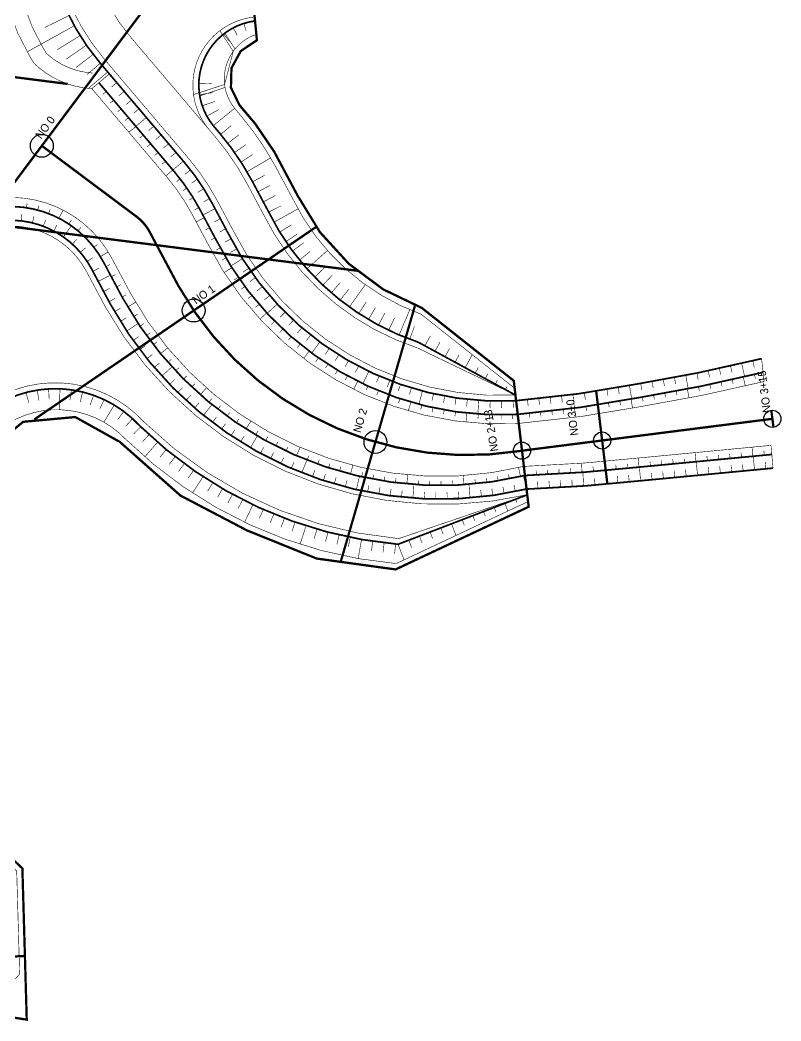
# Model space of a CAD drawing. Header units: millimetres. Extents: x -254 to 217267, y -7 to 401794.
# Drawn here: x 217108.9 to 217175.4, y 401309.7 to 401397.3 of the extents above; entities that cross this region are included whole.
import ezdxf
from ezdxf.enums import TextEntityAlignment as Align

# ---------------------------------------------------------------- set-up
doc = ezdxf.new("R2010")
doc.units = ezdxf.units.MM
for name, color, linetype in [('#측점', 1, 'Continuous'), ('#측점라인', 1, 'Continuous'), ('0-DEGN-제방상단', 1, 'Continuous'), ('0-DEGN-제방하단', 6, 'Continuous'), ('CE-SLOP-FILL', 11, 'Continuous')]:
    doc.layers.add(name, color=color, linetype=linetype)
doc.layers.add('0-DEGN-포장선', color=254, linetype='Continuous', true_color=0xccc5e2)
doc.styles.get("Standard").update_dxf_attribs({"font": ''})
doc.styles.get('Standard').set_extended_font_data('Dotum')

msp = doc.modelspace()

# ---------------------------------------------------------------- linework, layer by layer
at = {"layer": '#측점라인', "color": 2, "linetype": 'Continuous', "lineweight": 30, "const_width": 0.2, "flags": 128}
for points in [[(217128.886, 401402.929), (217129.608, 401395.51), (217128.198, 401394.56), (217127.383, 401393.071), (217127.338, 401391.373), (217128.075, 401389.842), (217129.444, 401388.227), (217131.129, 401385.745), (217133.162, 401381.925), (217135.114, 401378.726), (217137.639, 401375.958), (217140.644, 401373.721), (217144.021, 401372.097), (217152.058, 401365.729), (217152.194, 401364.578), (217153.159, 401356.416), (217153.159, 401356.416), (217153.232, 401355.756), (217153.263, 401355.533), (217153.361, 401354.706), (217141.727, 401349.229), (217134.835, 401350.179), (217128.739, 401352.641), (217122.923, 401355.69), (217117.631, 401360.377), (217113.735, 401362.554), (217109.177, 401362.138), (217105.65, 401359.22)], [(217105.1, 401378.642), (217122.859, 401402.383)], [(217080.431, 401395.852), (217113.063, 401391.686)], [(217138.475, 401375.336), (217074.6, 401383.491)], [(217110.154, 401362.346), (217134.821, 401379.206)], [(217136.931, 401349.89), (217143.446, 401372.374)], [(217153.232, 401355.756), (217152.201, 401364.479)], [(217160.239, 401356.714), (217159.258, 401364.848)], [(217174.756, 401361.656), (217174.567, 401363.144)], [(217105.646, 401326.355), (217109.11, 401323.085), (217109.491, 401309.857), (217106.284, 401310.363)], [(217077.72, 401313.661), (217109.331, 401315.43)]]:
    msp.add_lwpolyline(points, dxfattribs=at)
msp.add_lwpolyline([(217174.662, 401362.4), (217152.776, 401359.613), (217152.616, 401359.587, -0.314237), (217122.734, 401374.049), (217121.771, 401375.856), (217120.229, 401378.754, 0.110281), (217119.094, 401380.077), (217110.809, 401386.274)], format="xyb", dxfattribs=at)
at = {"layer": '#측점라인', "color": 2, "linetype": 'Continuous', "lineweight": 30, "const_width": 0.05}
msp.add_lwpolyline([(217152.894, 401358.872), (217152.658, 401360.353)], dxfattribs=at)
at = {"layer": '#측점라인', "color": 2, "linetype": 'Continuous', "lineweight": 30}
for centre, radius in [((217110.809, 401386.274), 1), ((217124.086, 401371.869), 1), ((217174.662, 401362.4), 0.75), ((217139.968, 401360.371), 1), ((217159.782, 401360.505), 0.75), ((217152.776, 401359.613), 0.75)]:
    msp.add_circle(centre, radius, dxfattribs=at)
at = {"layer": '0-DEGN-제방상단', "color": 3, "linetype": 'Continuous', "const_width": 0.15}
for points in [[(217116.711, 401392.564), (217115.879, 401393.546, -0.210591), (217111.295, 401409.012), (217111.41, 401409.915, 0.061603), (217111.521, 401438.145), (217107.665, 401470.366, 0.370717), (217040.375, 401532.012), (216993.169, 401533.506, -0.301969), (216970.616, 401549.543), (216968.176, 401555.908, 0.092973), (216944.606, 401594.221), (216891.482, 401652.76, -0.071883), (216869.408, 401685.486), (216864.705, 401694.835, 0.296181), (216859.584, 401697.845), (216857.331, 401697.603)], [(217152.201, 401364.479), (217143.717, 401369.095, -0.200688), (217130.598, 401380.556), (217129.214, 401383.156, 0.053561), (217126.335, 401387.399), (217125.812, 401388.015, -0.588874), (217129.437, 401397.193)], [(217116.711, 401392.564), (217123.284, 401384.812, -0.053561), (217125.683, 401381.276), (217127.068, 401378.676, 0.29907), (217152.26, 401363.983)]]:
    msp.add_lwpolyline(points, format="xyb", dxfattribs=at)
at = {"layer": '0-DEGN-제방상단', "color": 3, "linetype": 'Continuous', "const_width": 0.05}
for points in [[(217126.807, 401396.129), (217127.695, 401394.741)], [(217115.186, 401391.27), (217116.711, 401392.564)], [(217126.821, 401391.383), (217124.612, 401390.629)]]:
    msp.add_lwpolyline(points, dxfattribs=at)
at = {"layer": '0-DEGN-제방상단', "color": 3, "ltscale": 0.3, "const_width": 0.15}
msp.add_lwpolyline([(217115.796, 401391.788), (217122.369, 401384.036, -0.053561), (217124.624, 401380.712), (217126.008, 401378.112, 0.29953), (217152.401, 401362.791, 0.30912)], format="xyb", dxfattribs=at)
at = {"layer": '0-DEGN-제방상단', "color": 3, "ltscale": 0.1, "const_width": 0.15}
for points in [[(217107.472, 401380.943, -0.295344), (217116.211, 401376.087), (217117.876, 401372.96, 0.33744), (217153.032, 401357.445, 0.32561)], [(217153.294, 401356.281, -0.337623), (217116.811, 401372.407), (217115.151, 401375.523, 0.647137), (217100.588, 401374.544), (217100.467, 401374.216, 0.050522), (217100.416, 401374.021), (217097.917, 401357.819, 0.045495), (217097.906, 401357.638), (217099.249, 401311.067)], [(217153.232, 401355.756), (217141.947, 401351.427, -0.17362), (217119.343, 401361.81, 0.693773), (217101.991, 401354.748), (217102.841, 401325.279)]]:
    msp.add_lwpolyline(points, format="xyb", dxfattribs=at)
at = {"layer": '0-DEGN-제방상단', "color": 3, "ltscale": 0.1}
for points, const_width in [([(217152.26, 401363.984), (217157.726, 401364.593), (217162.834, 401365.443), (217168.195, 401366.428), (217173.717, 401367.661)], 0.15), ([(217173.718, 401367.662), (217173.937, 401365.661)], 0.05), ([(217152.401, 401362.791), (217157.891, 401363.404), (217163.041, 401364.261), (217168.434, 401365.252), (217173.85, 401366.462)], 0.15), ([(217174.542, 401360.079), (217174.717, 401358.087)], 0.05), ([(217153.032, 401357.445), (217158.262, 401357.735), (217163.8, 401358.25), (217174.617, 401359.283)], 0.15), ([(217153.173, 401356.252), (217158.351, 401356.538), (217163.913, 401357.055), (217174.717, 401358.087)], 0.15)]:
    msp.add_lwpolyline(points, dxfattribs=dict(at, const_width=const_width))
at = {"layer": '0-DEGN-제방하단', "linetype": 'Continuous', "lineweight": 30, "const_width": 0.05}
for points in [[(217101.581, 401475.685), (217105.828, 401455.166), (217108.311, 401434.973), (217108.683, 401429.375), (217108.704, 401423.835), (217108.695, 401418.299), (217108.387, 401412.739), (217107.9, 401407.503), (217107.955, 401403.876), (217108.773, 401399.841), (217109.957, 401396.695), (217110.894, 401394.878), (217111.193, 401394.374, 0.175849), (217115.261, 401392.638, 0.175849)], [(217152.131, 401365.074), (217143.963, 401371.546, -0.19462), (217132.717, 401381.683), (217131.244, 401384.45, 0.05165), (217128.166, 401388.951), (217127.687, 401389.515, -0.524594), (217129.551, 401396.019), (217129.437, 401397.193)], [(217152.494, 401361.997, -0.299813), (217125.302, 401377.736), (217123.918, 401380.336, 0.053561), (217121.758, 401383.518), (217115.186, 401391.27)], [(217152.938, 401358.24), (217152.938, 401358.24, -0.338302), (217118.573, 401373.354), (217116.917, 401376.463, 0.295344), (217107.419, 401381.742)], [(217153.302, 401355.16), (217141.778, 401349.74, -0.174155), (217118.091, 401360.658, 0.682009), (217103.885, 401354.803), (217103.92, 401353.525), (217104.776, 401334.481), (217105.013, 401326.254), (217108.612, 401322.857), (217108.873, 401313.831), (217105.644, 401310.41), (217103.405, 401310.87), (217102.997, 401311.175)]]:
    msp.add_lwpolyline(points, format="xyb", dxfattribs=at)
at = {"layer": '0-DEGN-제방하단', "linetype": 'Continuous', "lineweight": 30, "ltscale": 3, "const_width": 0.05}
msp.add_lwpolyline([(217100.249, 401475.361), (217104.475, 401454.943), (217106.947, 401434.844), (217107.313, 401429.327), (217107.334, 401423.834), (217107.325, 401418.338), (217107.02, 401412.84), (217106.529, 401407.556), (217106.587, 401403.728), (217107.452, 401399.461), (217108.703, 401396.138), (217109.695, 401394.214), (217110.11, 401393.514, 0.18257), (217115.186, 401391.27), (217115.186, 401391.27)], format="xyb", dxfattribs=at)
at = {"layer": '0-DEGN-제방하단', "linetype": 'Continuous', "lineweight": 30, "const_width": 0.05}
for points in [[(217152.494, 401361.997), (217158.001, 401362.611), (217163.179, 401363.473), (217168.594, 401364.468), (217173.937, 401365.661)], [(217152.938, 401358.24), (217158.203, 401358.533), (217163.725, 401359.046), (217174.542, 401360.079)]]:
    msp.add_lwpolyline(points, dxfattribs=at)
at = {"layer": '0-DEGN-포장선', "const_width": 0.05, "flags": 128}
for points in [[(217152.201, 401364.479, -0.298866), (217127.509, 401378.911), (217126.124, 401381.511, 0.053561), (217123.665, 401385.135), (217116.26, 401393.869, -0.210591), (217111.791, 401408.949), (217111.906, 401409.852, 0.061603), (217112.017, 401438.205), (217108.161, 401470.425, 0.370717), (217040.391, 401532.512), (216993.185, 401534.005, -0.301969), (216971.083, 401549.722), (216968.643, 401556.087, 0.092973), (216944.976, 401594.557), (216891.853, 401653.096, -0.071891), (216869.856, 401685.707), (216863.251, 401698.836)], [(217152.201, 401364.479), (217143.666, 401368.587, -0.201789), (217130.157, 401380.321), (217128.773, 401382.921, 0.053561), (217125.954, 401387.075), (217118.548, 401395.809, -0.210591), (217114.767, 401408.569), (217114.882, 401409.472, 0.061603), (217114.996, 401438.561), (217111.14, 401470.781, 0.370717), (217040.485, 401535.51), (216993.279, 401537.004, -0.301969), (216973.884, 401550.796), (216971.444, 401557.161, 0.092973), (216947.198, 401596.573), (216894.074, 401655.112, -0.071936), (216872.547, 401687.034), (216866.413, 401699.227)], [(217125.43, 401387.692, -0.603965), (217129.404, 401397.542)]]:
    msp.add_lwpolyline(points, format="xyb", dxfattribs=at)
msp.add_lwpolyline([(217126.37, 401396.344), (217127.539, 401394.54), (217126.783, 401391.637), (217124.063, 401390.756)], dxfattribs=at)
at = {"layer": '0-DEGN-포장선', "linetype": 'Continuous', "const_width": 0.05}
for points in [[(217099.749, 401311.082), (217098.404, 401357.698), (217100.918, 401373.994), (217101.057, 401374.37, -0.647137), (217114.71, 401375.288), (217116.367, 401372.176, 0.332824), (217153.232, 401355.756, 0.332824)], [(217153.232, 401355.756), (217141.997, 401351.922, -0.173462), (217119.711, 401362.149, 0.695518), (217101.491, 401354.736), (217102.747, 401311.168)]]:
    msp.add_lwpolyline(points, format="xyb", dxfattribs=at)
msp.add_lwpolyline([(217152.23, 401364.231), (217152.201, 401364.479)], dxfattribs=at)
at = {"layer": 'CE-SLOP-FILL', "linetype": 'Continuous', "const_width": 0.05}
for points in [[(217113.183, 401397.661), (217111.082, 401396.629)], [(217113.646, 401396.775), (217109.547, 401394.5)], [(217128.462, 401396.976), (217128.663, 401396.345)], [(217129.437, 401397.193), (217129.438, 401397.19)], [(217129.437, 401397.193), (217129.438, 401397.188)], [(217114.153, 401395.913), (217112.168, 401394.678)], [(217126.702, 401396.049), (217127.205, 401395.403)], [(217127.541, 401396.59), (217127.886, 401395.935)], [(217114.702, 401395.078), (217112.941, 401393.855)], [(217115.293, 401394.271), (217113.808, 401393.127)], [(217115.922, 401393.494), (217114.76, 401392.509)], [(217116.569, 401392.731), (217114.874, 401391.294)], [(217116.711, 401392.564), (217115.796, 401391.788)], [(217115.796, 401391.788), (217115.186, 401391.27)], [(217115.796, 401391.788), (217115.186, 401391.27)], [(217117.358, 401391.801), (217116.9, 401391.413)], [(217124.53, 401391.743), (217125.653, 401391.714)], [(217116.443, 401391.025), (217116.138, 401390.766)], [(217118.005, 401391.038), (217117.547, 401390.65)], [(217124.593, 401390.746), (217125.738, 401390.921)], [(217117.089, 401390.262), (217116.784, 401390.004)], [(217118.651, 401390.276), (217118.194, 401389.888)], [(217124.83, 401389.776), (217125.95, 401390.158)], [(217117.736, 401389.5), (217117.431, 401389.241)], [(217119.298, 401389.513), (217118.84, 401389.125)], [(217125.235, 401388.863), (217126.283, 401389.444)], [(217125.795, 401388.036), (217127.657, 401389.552)], [(217118.383, 401388.737), (217118.078, 401388.478)], [(217119.029, 401387.974), (217118.419, 401387.457)], [(217119.945, 401388.75), (217119.029, 401387.974)], [(217120.591, 401387.987), (217120.134, 401387.599)], [(217126.441, 401387.273), (217127.362, 401388.042)], [(217119.676, 401387.211), (217119.371, 401386.953)], [(217121.238, 401387.225), (217120.781, 401386.837)], [(217127.066, 401386.492), (217128.018, 401387.223)], [(217120.323, 401386.449), (217120.018, 401386.19)], [(217121.885, 401386.462), (217121.427, 401386.074)], [(217127.659, 401385.687), (217128.64, 401386.377)], [(217120.97, 401385.686), (217120.664, 401385.427)], [(217122.532, 401385.699), (217122.074, 401385.311)], [(217128.217, 401384.857), (217129.226, 401385.506)], [(217121.616, 401384.923), (217121.311, 401384.664)], [(217123.178, 401384.936), (217122.263, 401384.16)], [(217128.74, 401384.005), (217130.811, 401385.218)], [(217122.263, 401384.16), (217121.653, 401383.643)], [(217123.811, 401384.163), (217123.338, 401383.794)], [(217129.227, 401383.132), (217130.286, 401383.695)], [(217122.895, 401383.386), (217122.579, 401383.141)], [(217124.406, 401383.358), (217123.914, 401383.014)], [(217129.697, 401382.249), (217130.756, 401382.813)], [(217123.486, 401382.579), (217123.157, 401382.351)], [(217124.959, 401382.526), (217124.451, 401382.206)], [(217130.167, 401381.366), (217131.226, 401381.93)], [(217109.467, 401380.86), (217109.527, 401381.256)], [(217110.445, 401380.657), (217110.548, 401381.044)], [(217124.033, 401381.742), (217123.693, 401381.532)], [(217125.47, 401381.666), (217124.947, 401381.372)], [(217130.635, 401380.482), (217131.709, 401381.015)], [(217109.001, 401379.712), (217109.069, 401380.308)], [(217109.985, 401379.536), (217110.127, 401380.119)], [(217111.396, 401380.349), (217111.54, 401380.723)], [(217112.308, 401379.94), (217112.675, 401380.651)], [(217124.535, 401380.877), (217124.184, 401380.686)], [(217125.944, 401380.786), (217124.885, 401380.222)], [(217131.098, 401379.596), (217133.198, 401380.756)], [(217110.939, 401379.239), (217111.153, 401379.8)], [(217111.849, 401378.826), (217112.131, 401379.355)], [(217112.7, 401378.302), (217113.391, 401379.283)], [(217113.17, 401379.434), (217113.391, 401379.768)], [(217113.972, 401378.837), (217114.228, 401379.145)], [(217125.006, 401379.995), (217124.3, 401379.619)], [(217126.414, 401379.903), (217125.885, 401379.621)], [(217131.601, 401378.732), (217132.624, 401379.358)], [(217114.705, 401378.158), (217114.993, 401378.436)], [(217125.476, 401379.112), (217125.123, 401378.924)], [(217126.884, 401379.02), (217126.355, 401378.738)], [(217132.142, 401377.891), (217133.136, 401378.561)], [(217113.479, 401377.676), (217113.883, 401378.12)], [(217115.359, 401377.402), (217115.676, 401377.647)], [(217125.946, 401378.23), (217125.593, 401378.042)], [(217127.345, 401378.133), (217126.815, 401377.854)], [(217132.719, 401377.074), (217133.682, 401377.788)], [(217114.174, 401376.958), (217114.63, 401377.348)], [(217115.928, 401376.58), (217116.61, 401376.999)], [(217126.407, 401377.343), (217126.055, 401377.153)], [(217127.828, 401377.257), (217127.308, 401376.958)], [(217133.332, 401376.284), (217134.263, 401377.04)], [(217133.979, 401375.522), (217135.772, 401377.114)], [(217114.774, 401376.159), (217115.275, 401376.489)], [(217116.413, 401375.706), (217116.767, 401375.894)], [(217126.897, 401376.471), (217126.552, 401376.269)], [(217128.343, 401376.4), (217127.326, 401375.763)], [(217115.274, 401375.293), (217115.803, 401375.575)], [(217115.744, 401374.411), (217116.803, 401374.975)], [(217116.883, 401374.823), (217117.237, 401375.012)], [(217127.418, 401375.617), (217126.743, 401375.189)], [(217127.97, 401374.783), (217127.64, 401374.557)], [(217128.89, 401375.563), (217128.394, 401375.225)], [(217134.659, 401374.789), (217135.519, 401375.624)], [(217135.371, 401374.087), (217136.194, 401374.959)], [(217117.353, 401373.941), (217117.707, 401374.129)], [(217128.551, 401373.97), (217128.229, 401373.731)], [(217129.468, 401374.747), (217128.985, 401374.391)], [(217130.076, 401373.953), (217129.607, 401373.58)], [(217136.114, 401373.417), (217136.897, 401374.325)], [(217137.684, 401372.18), (217139.083, 401374.126)], [(217116.214, 401373.528), (217116.743, 401373.81)], [(217117.823, 401373.058), (217118.177, 401373.246)], [(217129.161, 401373.177), (217128.848, 401372.928)], [(217130.714, 401373.183), (217130.259, 401372.792)], [(217136.885, 401372.781), (217137.627, 401373.723)], [(217116.683, 401372.645), (217117.213, 401372.927)], [(217118.316, 401372.188), (217119.006, 401372.594)], [(217129.799, 401372.407), (217129.496, 401372.147)], [(217131.38, 401372.438), (217130.501, 401371.622)], [(217138.508, 401371.614), (217139.164, 401372.617)], [(217117.17, 401371.771), (217117.688, 401372.072)], [(217118.837, 401371.334), (217119.175, 401371.548)], [(217130.464, 401371.661), (217129.877, 401371.118)], [(217132.074, 401371.718), (217131.65, 401371.293)], [(217139.357, 401371.086), (217139.968, 401372.117)], [(217140.229, 401370.595), (217140.793, 401371.653)], [(217142.033, 401369.733), (217142.969, 401371.938)], [(217117.684, 401370.914), (217118.194, 401371.231)], [(217118.225, 401370.073), (217119.224, 401370.737)], [(217119.385, 401370.498), (217119.716, 401370.722)], [(217131.156, 401370.939), (217130.873, 401370.657)], [(217132.794, 401371.024), (217132.387, 401370.584)], [(217141.121, 401370.144), (217141.638, 401371.225)], [(217142.961, 401369.363), (217143.38, 401370.485)], [(217118.791, 401369.249), (217119.28, 401369.595)], [(217119.958, 401369.679), (217120.283, 401369.914)], [(217131.874, 401370.243), (217131.601, 401369.951)], [(217132.616, 401369.572), (217132.353, 401369.271)], [(217133.54, 401370.358), (217133.15, 401369.904)], [(217134.311, 401369.721), (217133.938, 401369.252)], [(217144.296, 401368.781), (217144.771, 401369.655)], [(217119.382, 401368.442), (217119.86, 401368.803)], [(217120.558, 401368.878), (217120.874, 401369.123)], [(217133.382, 401368.929), (217133.13, 401368.619)], [(217135.105, 401369.113), (217134.394, 401368.148)], [(217145.174, 401368.303), (217145.608, 401369.101)], [(217119.996, 401367.653), (217120.464, 401368.029)], [(217121.182, 401368.097), (217121.799, 401368.607)], [(217134.17, 401368.314), (217133.69, 401367.675)], [(217135.921, 401368.536), (217135.585, 401368.04)], [(217136.759, 401367.99), (217136.441, 401367.482)], [(217146.052, 401367.825), (217146.445, 401368.547)], [(217146.931, 401367.347), (217147.282, 401367.993)], [(217147.809, 401366.869), (217148.429, 401368.008)], [(217120.635, 401366.884), (217121.091, 401367.274)], [(217121.297, 401366.134), (217122.184, 401366.941)], [(217121.831, 401367.336), (217122.131, 401367.6)], [(217134.98, 401367.728), (217134.752, 401367.4)], [(217135.811, 401367.171), (217135.594, 401366.835)], [(217137.617, 401367.475), (217137.318, 401366.956)], [(217138.493, 401366.994), (217138.214, 401366.463)], [(217148.688, 401366.391), (217148.956, 401366.884)], [(217170.997, 401367.054), (217171.128, 401366.468)], [(217171.973, 401367.272), (217172.234, 401366.101)], [(217172.949, 401367.49), (217173.08, 401366.904)], [(217122.503, 401366.596), (217122.795, 401366.87)], [(217123.198, 401365.877), (217123.481, 401366.16)], [(217136.661, 401366.645), (217136.457, 401366.302)], [(217137.53, 401366.15), (217137.338, 401365.799)], [(217139.387, 401366.545), (217138.869, 401365.464)], [(217140.297, 401366.131), (217140.058, 401365.581)], [(217149.566, 401365.913), (217149.793, 401366.33)], [(217166.101, 401366.043), (217166.209, 401365.453)], [(217167.084, 401366.224), (217167.301, 401365.044)], [(217168.068, 401366.405), (217168.176, 401365.815)], [(217169.045, 401366.618), (217169.176, 401366.032)], [(217170.021, 401366.836), (217170.152, 401366.25)], [(217172.115, 401366.074), (217172.289, 401365.293)], [(217173.091, 401366.292), (217173.178, 401365.902)], [(217121.981, 401365.405), (217122.412, 401365.822)], [(217122.687, 401364.697), (217123.105, 401365.126)], [(217123.916, 401365.181), (217124.19, 401365.472)], [(217138.415, 401365.686), (217138.058, 401364.971)], [(217139.317, 401365.254), (217139.152, 401364.891)], [(217141.222, 401365.751), (217141.004, 401365.192)], [(217142.16, 401365.406), (217141.964, 401364.84)], [(217150.444, 401365.435), (217150.63, 401365.776)], [(217151.323, 401364.957), (217151.467, 401365.222)], [(217161.178, 401365.168), (217161.277, 401364.576)], [(217162.165, 401365.332), (217162.362, 401364.148)], [(217163.15, 401365.501), (217163.259, 401364.911)], [(217164.134, 401365.682), (217164.242, 401365.092)], [(217165.117, 401365.863), (217165.226, 401365.273)], [(217168.209, 401365.211), (217168.281, 401364.817)], [(217169.187, 401365.42), (217169.274, 401365.03)], [(217170.163, 401365.638), (217170.25, 401365.248)], [(217171.139, 401365.856), (217171.226, 401365.466)], [(217109.43, 401364.703), (217109.669, 401363.797)], [(217110.408, 401364.91), (217110.555, 401363.991)], [(217111.401, 401365.019), (217111.455, 401364.096)], [(217112.401, 401365.027), (217112.325, 401363.195)], [(217113.396, 401364.936), (217113.268, 401364.036)], [(217114.378, 401364.746), (217114.162, 401363.871)], [(217115.335, 401364.459), (217115.036, 401363.618)], [(217123.414, 401364.01), (217123.819, 401364.452)], [(217124.655, 401364.507), (217125.184, 401365.107)], [(217140.234, 401364.855), (217140.082, 401364.486)], [(217141.165, 401364.49), (217141.026, 401364.115)], [(217143.111, 401365.097), (217142.936, 401364.524)], [(217144.073, 401364.824), (217143.767, 401363.665)], [(217145.044, 401364.587), (217144.914, 401364.002)], [(217146.024, 401364.387), (217145.915, 401363.798)], [(217155.241, 401364.316), (217155.308, 401363.72)], [(217156.235, 401364.427), (217156.302, 401363.83)], [(217157.229, 401364.538), (217157.362, 401363.345)], [(217158.219, 401364.675), (217158.318, 401364.083)], [(217159.206, 401364.839), (217159.304, 401364.247)], [(217160.192, 401365.003), (217160.29, 401364.412)], [(217163.291, 401364.307), (217163.364, 401363.914)], [(217164.275, 401364.488), (217164.347, 401364.094)], [(217165.259, 401364.668), (217165.331, 401364.275)], [(217166.242, 401364.849), (217166.314, 401364.456)], [(217167.226, 401365.03), (217167.37, 401364.243)], [(217116.259, 401364.078), (217115.881, 401363.278)], [(217117.14, 401363.606), (217116.238, 401362.105)], [(217124.162, 401363.346), (217124.553, 401363.801)], [(217124.93, 401362.705), (217125.684, 401363.637)], [(217125.415, 401363.857), (217125.67, 401364.166)], [(217126.195, 401363.232), (217126.44, 401363.548)], [(217142.108, 401364.158), (217141.983, 401363.779)], [(217143.063, 401363.861), (217142.839, 401363.094)], [(217144.028, 401363.598), (217143.93, 401363.21)], [(217147.011, 401364.224), (217146.924, 401363.631)], [(217148.003, 401364.098), (217147.939, 401363.502)], [(217148.999, 401364.01), (217148.915, 401362.815)], [(217149.997, 401363.959), (217149.978, 401363.36)], [(217150.997, 401363.946), (217151.001, 401363.347)], [(217151.997, 401363.97), (217152.023, 401363.372)], [(217152.26, 401363.983), (217152.292, 401363.385)], [(217153.254, 401364.094), (217153.32, 401363.498)], [(217154.247, 401364.205), (217154.314, 401363.609)], [(217158.36, 401363.482), (217158.426, 401363.087)], [(217159.346, 401363.646), (217159.412, 401363.252)], [(217160.333, 401363.81), (217160.399, 401363.416)], [(217161.319, 401363.974), (217161.385, 401363.58)], [(217162.306, 401364.139), (217162.437, 401363.349)], [(217117.97, 401363.049), (217117.452, 401362.354)], [(217125.716, 401362.088), (217126.079, 401362.565)], [(217126.995, 401362.631), (217127.23, 401362.955)], [(217145.001, 401363.369), (217144.917, 401362.979)], [(217145.983, 401363.177), (217145.913, 401362.783)], [(217146.97, 401363.019), (217146.914, 401362.624)], [(217147.963, 401362.897), (217147.88, 401362.103)], [(217148.959, 401362.812), (217148.932, 401362.413)], [(217149.958, 401362.762), (217149.945, 401362.362)], [(217150.957, 401362.748), (217150.959, 401362.348)], [(217151.957, 401362.77), (217151.973, 401362.371)], [(217152.401, 401362.791), (217152.445, 401361.994)], [(217153.394, 401362.902), (217153.439, 401362.505)], [(217154.388, 401363.013), (217154.433, 401362.615)], [(217155.382, 401363.124), (217155.426, 401362.726)], [(217156.376, 401363.235), (217156.42, 401362.837)], [(217157.37, 401363.346), (217157.458, 401362.551)], [(217118.74, 401362.411), (217118.161, 401361.778)], [(217119.449, 401361.707), (217118.858, 401361.097)], [(217126.521, 401361.495), (217126.869, 401361.983)], [(217127.813, 401362.056), (217128.037, 401362.387)], [(217128.648, 401361.507), (217129.077, 401362.182)], [(217120.176, 401361.02), (217119.601, 401360.394)], [(217127.344, 401360.927), (217127.677, 401361.425)], [(217128.184, 401360.384), (217128.501, 401360.892)], [(217129.039, 401359.866), (217129.644, 401360.901)], [(217129.501, 401360.985), (217129.704, 401361.329)], [(217130.37, 401360.49), (217130.562, 401360.84)], [(217120.922, 401360.353), (217119.806, 401359.071)], [(217129.911, 401359.375), (217130.197, 401359.901)], [(217131.254, 401360.022), (217131.435, 401360.378)], [(217132.152, 401359.582), (217132.322, 401359.944)], [(217133.063, 401359.171), (217133.38, 401359.905)], [(217172.959, 401359.124), (217172.883, 401359.921)], [(217121.685, 401359.707), (217121.144, 401359.051)], [(217122.465, 401359.082), (217121.943, 401358.412)], [(217130.796, 401358.911), (217131.066, 401359.445)], [(217131.695, 401358.474), (217131.949, 401359.016)], [(217133.987, 401358.789), (217134.134, 401359.161)], [(217167.981, 401358.649), (217167.905, 401359.445)], [(217168.977, 401358.744), (217168.939, 401359.142)], [(217169.972, 401358.839), (217169.934, 401359.237)], [(217170.968, 401358.934), (217170.93, 401359.332)], [(217171.963, 401359.029), (217171.925, 401359.427)], [(217173.1, 401357.932), (217172.986, 401359.127)], [(217173.954, 401359.219), (217173.916, 401359.618)], [(217123.262, 401358.478), (217122.758, 401357.794)], [(217132.608, 401358.064), (217132.845, 401358.614)], [(217133.532, 401357.682), (217133.972, 401358.795)], [(217134.923, 401358.437), (217135.058, 401358.813)], [(217135.87, 401358.114), (217135.993, 401358.493)], [(217136.826, 401357.821), (217136.937, 401358.204)], [(217137.79, 401357.558), (217137.988, 401358.331)], [(217152.65, 401357.356), (217152.474, 401358.131)], [(217153.032, 401357.445), (217152.847, 401358.218)], [(217153.032, 401357.445), (217152.988, 401358.243)], [(217158.025, 401357.722), (217157.98, 401358.521)], [(217159.021, 401357.806), (217158.984, 401358.204)], [(217160.017, 401357.898), (217159.98, 401358.297)], [(217161.012, 401357.991), (217160.975, 401358.389)], [(217162.008, 401358.083), (217161.971, 401358.482)], [(217163.004, 401358.176), (217162.93, 401358.972)], [(217163.145, 401356.984), (217163.034, 401358.179)], [(217164, 401358.269), (217163.962, 401358.667)], [(217164.995, 401358.364), (217164.957, 401358.762)], [(217165.99, 401358.459), (217165.952, 401358.857)], [(217166.986, 401358.554), (217166.948, 401358.952)], [(217168.122, 401357.457), (217168.008, 401358.652)], [(217169.118, 401357.552), (217169.061, 401358.149)], [(217170.113, 401357.647), (217170.056, 401358.244)], [(217171.109, 401357.742), (217171.052, 401358.339)], [(217172.104, 401357.837), (217172.047, 401358.435)], [(217174.095, 401358.027), (217174.038, 401358.625)], [(217124.075, 401357.896), (217123.59, 401357.198)], [(217124.904, 401357.336), (217123.972, 401355.915)], [(217134.467, 401357.328), (217134.67, 401357.892)], [(217135.413, 401357.003), (217135.599, 401357.572)], [(217136.368, 401356.707), (217136.536, 401357.282)], [(217138.303, 401356.203), (217138.569, 401357.369)], [(217138.763, 401357.326), (217138.85, 401357.715)], [(217139.742, 401357.124), (217139.817, 401357.516)], [(217140.728, 401356.954), (217140.79, 401357.348)], [(217142.712, 401356.706), (217142.786, 401357.5)], [(217147.706, 401356.638), (217147.655, 401357.433)], [(217150.686, 401356.975), (217150.623, 401357.368)], [(217151.671, 401357.15), (217151.595, 401357.54)], [(217153.173, 401356.252), (217152.9, 401357.413)], [(217153.173, 401356.252), (217153.107, 401357.449)], [(217154.031, 401357.5), (217154.009, 401357.899)], [(217155.029, 401357.556), (217155.007, 401357.955)], [(217156.028, 401357.611), (217156.006, 401358.01)], [(217157.026, 401357.667), (217157.004, 401358.066)], [(217158.166, 401356.528), (217158.099, 401357.726)], [(217160.158, 401356.706), (217160.102, 401357.304)], [(217161.153, 401356.799), (217161.098, 401357.396)], [(217162.149, 401356.891), (217162.094, 401357.489)], [(217164.14, 401357.077), (217164.083, 401357.674)], [(217165.136, 401357.172), (217165.079, 401357.769)], [(217166.131, 401357.267), (217166.074, 401357.864)], [(217167.127, 401357.362), (217167.07, 401357.959)], [(217125.747, 401356.799), (217125.3, 401356.076)], [(217137.332, 401356.44), (217137.483, 401357.019)], [(217139.281, 401355.995), (217139.396, 401356.582)], [(217140.265, 401355.817), (217140.363, 401356.407)], [(217141.718, 401356.814), (217141.767, 401357.21)], [(217143.243, 401355.463), (217143.33, 401356.655)], [(217143.709, 401356.63), (217143.733, 401357.028)], [(217144.708, 401356.585), (217144.72, 401356.983)], [(217145.708, 401356.571), (217145.707, 401356.969)], [(217146.708, 401356.589), (217146.694, 401356.987)], [(217148.238, 401355.48), (217148.144, 401356.67)], [(217148.703, 401356.719), (217148.665, 401357.115)], [(217149.697, 401356.832), (217149.646, 401357.226)], [(217151.214, 401355.853), (217151.113, 401356.441)], [(217152.197, 401356.038), (217152.078, 401356.622)], [(217154.172, 401356.307), (217154.139, 401356.906)], [(217155.17, 401356.363), (217155.137, 401356.961)], [(217156.169, 401356.418), (217156.136, 401357.017)], [(217157.167, 401356.473), (217157.134, 401357.072)], [(217159.162, 401356.614), (217159.106, 401357.211)], [(217126.605, 401356.285), (217126.178, 401355.55)], [(217127.476, 401355.794), (217127.069, 401355.048)], [(217141.254, 401355.669), (217141.334, 401356.261)], [(217142.247, 401355.551), (217142.308, 401356.145)], [(217144.241, 401355.406), (217144.267, 401356.003)], [(217145.241, 401355.379), (217145.248, 401355.976)], [(217146.241, 401355.382), (217146.23, 401355.979)], [(217147.24, 401355.416), (217147.211, 401356.012)], [(217149.234, 401355.574), (217149.168, 401356.167)], [(217150.226, 401355.699), (217150.143, 401356.29)], [(217128.36, 401355.327), (217127.974, 401354.571)], [(217129.257, 401354.884), (217128.526, 401353.351)], [(217150.35, 401354.65), (217150.493, 401354.278)], [(217151.284, 401355.008), (217151.543, 401354.332)], [(217152.217, 401355.366), (217152.334, 401355.063)], [(217130.165, 401354.466), (217129.82, 401353.69)], [(217131.084, 401354.072), (217130.761, 401353.287)], [(217148.483, 401353.934), (217148.652, 401353.493)], [(217149.416, 401354.292), (217149.572, 401353.885)], [(217132.014, 401353.704), (217131.712, 401352.91)], [(217132.953, 401353.361), (217132.673, 401352.559)], [(217133.901, 401353.043), (217133.384, 401351.426)], [(217146.615, 401353.218), (217147.006, 401352.199)], [(217147.549, 401353.576), (217147.731, 401353.101)], [(217134.858, 401352.751), (217134.621, 401351.936)], [(217135.822, 401352.485), (217135.607, 401351.664)], [(217136.793, 401352.246), (217136.601, 401351.419)], [(217137.77, 401352.033), (217137.6, 401351.202)], [(217143.814, 401352.143), (217144.049, 401351.531)], [(217144.748, 401352.501), (217144.97, 401351.923)], [(217145.682, 401352.859), (217145.89, 401352.316)], [(217138.752, 401351.846), (217138.458, 401350.176)], [(217139.739, 401351.686), (217139.615, 401350.847)], [(217140.73, 401351.553), (217140.629, 401350.711)], [(217141.725, 401351.447), (217141.646, 401350.603)], [(217141.947, 401351.427), (217142.469, 401350.065)], [(217142.881, 401351.785), (217143.129, 401351.138)]]:
    msp.add_lwpolyline(points, dxfattribs=at)

# ---------------------------------------------------------------- texts
at = {"layer": '#측점', "color": 4, "linetype": 'Continuous'}
for s, rotation, p in [('NO 0', 53.20259, (217110.458, 401387.027)), ('NO 1', 34.35291, (217124.074, 401372.677)), ('NO 3+15', 457.25912, (217174.184, 401362.944)), ('NO 3+0', 456.87225, (217157.36, 401360.929)), ('NO 2', 73.84054, (217138.333, 401361.228)), ('NO 2+13', 99.07545, (217150.368, 401359.545))]:
    msp.add_text(s, height=0.7, rotation=rotation, dxfattribs=at).set_placement(p, align=Align.MIDDLE_LEFT)

doc.saveas('drawing.dxf')
